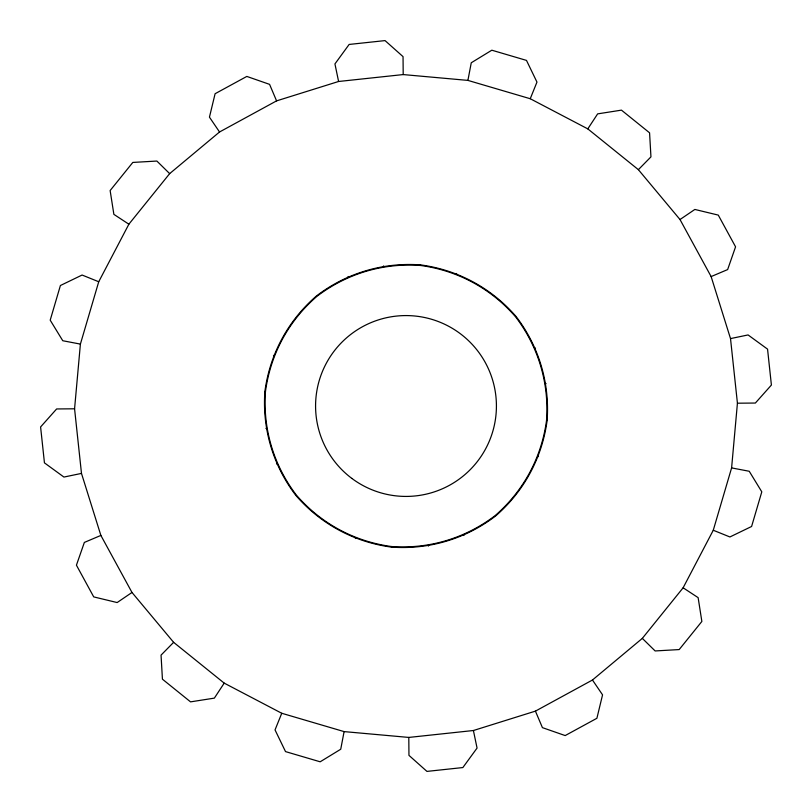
<?xml version="1.0" encoding="UTF-8"?>
<svg xmlns="http://www.w3.org/2000/svg" width="812" height="812" viewBox="0 0 812 812"><rect width="100%" height="100%" fill="white"/><g stroke="black" fill="none" stroke-linecap="round" stroke-linejoin="round"><path stroke-width="1.22" d="M74.572 408.801L80.398 344.095L98.729 281.754L128.875 224.203L169.667 173.626L219.534 131.991L276.577 100.871L338.594 81.484L403.199 74.572L467.905 80.398L530.246 98.729L587.797 128.875L638.374 169.667L680.009 219.534L711.129 276.577L730.516 338.594L737.428 403.199L731.602 467.905L713.271 530.246L683.125 587.797L642.333 638.374L592.466 680.009L535.423 711.129L473.406 730.516L408.801 737.428L344.095 731.602L281.754 713.271L224.203 683.125L173.626 642.333L131.991 592.466L100.871 535.423L81.484 473.406L74.572 408.801L56.637 408.954L40.6 426.95L44.447 462.86L63.925 477.06L81.484 473.406M391.404 547.105C354.062 542.071 320.557 523.953 295.903 495.462C273.055 465.499 262.174 428.99 264.895 391.404C269.929 354.062 288.047 320.557 316.538 295.903C346.501 273.055 383.01 262.174 420.596 264.895C457.938 269.929 491.443 288.047 516.097 316.538C538.945 346.501 549.826 383.01 547.105 420.596C542.071 457.938 523.953 491.443 495.462 516.097C465.499 538.945 428.99 549.826 391.404 547.105L391.465 546.527C354.276 541.513 320.913 523.466 296.36 495.097C273.603 465.256 262.763 428.898 265.473 391.465C270.487 354.276 288.534 320.913 316.903 296.36C346.744 273.603 383.102 262.763 420.535 265.473C457.724 270.487 491.087 288.534 515.64 316.903C538.397 346.744 549.237 383.102 546.527 420.535C541.513 457.724 523.466 491.087 495.097 515.64C465.256 538.397 428.898 549.237 391.465 546.527M420.535 265.473L420.596 264.895M344.095 731.602L340.735 749.232L320.172 761.798L285.519 751.597L275.035 729.907L281.754 713.271M467.905 80.398L471.264 62.768L491.828 50.202L526.481 60.403L536.965 82.093L530.246 98.729M355.382 538.518L355.595 537.98M456.405 274.02L456.618 273.482M224.203 683.125L214.358 698.127L190.546 701.862L162.43 679.187L161.05 655.132L173.626 642.333M587.797 128.875L597.642 113.873L621.454 110.138L649.57 132.813L650.95 156.868L638.374 169.667M131.991 592.466L117.151 602.555L93.725 596.901L76.429 565.182L84.357 542.426L100.871 535.423M680.009 219.534L694.849 209.445L718.275 215.099L735.57 246.818L727.643 269.574L711.129 276.577M276.496 463.916L277.034 463.682M534.966 348.318L535.504 348.084M730.516 338.594L748.075 334.94L767.553 349.14L771.4 385.05L755.363 403.046L737.428 403.199M265.92 428.421L266.498 428.33M545.502 383.67L546.08 383.579M264.895 391.404L265.473 391.465M546.527 420.535L547.105 420.596M80.398 344.095L62.768 340.735L50.202 320.172L60.403 285.519L82.093 275.035L98.729 281.754M731.602 467.905L749.232 471.264L761.798 491.828L751.597 526.481L729.907 536.965L713.271 530.246M273.482 355.382L274.02 355.595M537.98 456.405L538.518 456.618M128.875 224.203L113.873 214.358L110.138 190.546L132.813 162.43L156.868 161.05L169.667 173.626M683.125 587.797L698.127 597.642L701.862 621.454L679.187 649.57L655.132 650.95L642.333 638.374M219.534 131.991L209.445 117.151L215.099 93.725L246.818 76.429L269.574 84.357L276.577 100.871M592.466 680.009L602.555 694.849L596.901 718.275L565.182 735.57L542.426 727.643L535.423 711.129M348.084 276.496L348.318 277.034M463.682 534.966L463.916 535.504M338.594 81.484L334.94 63.925L349.14 44.447L385.05 40.6L403.046 56.637L403.199 74.572M473.406 730.516L477.06 748.075L462.86 767.553L426.95 771.4L408.954 755.363L408.801 737.428M383.579 265.92L383.67 266.498M428.33 545.502L428.421 546.08M351.86 478.42A90.416 90.416 0 0 0 495.787 416.678A90.416 90.416 0 0 0 370.353 322.902A90.416 90.416 0 0 0 351.86 478.42"/></g></svg>
